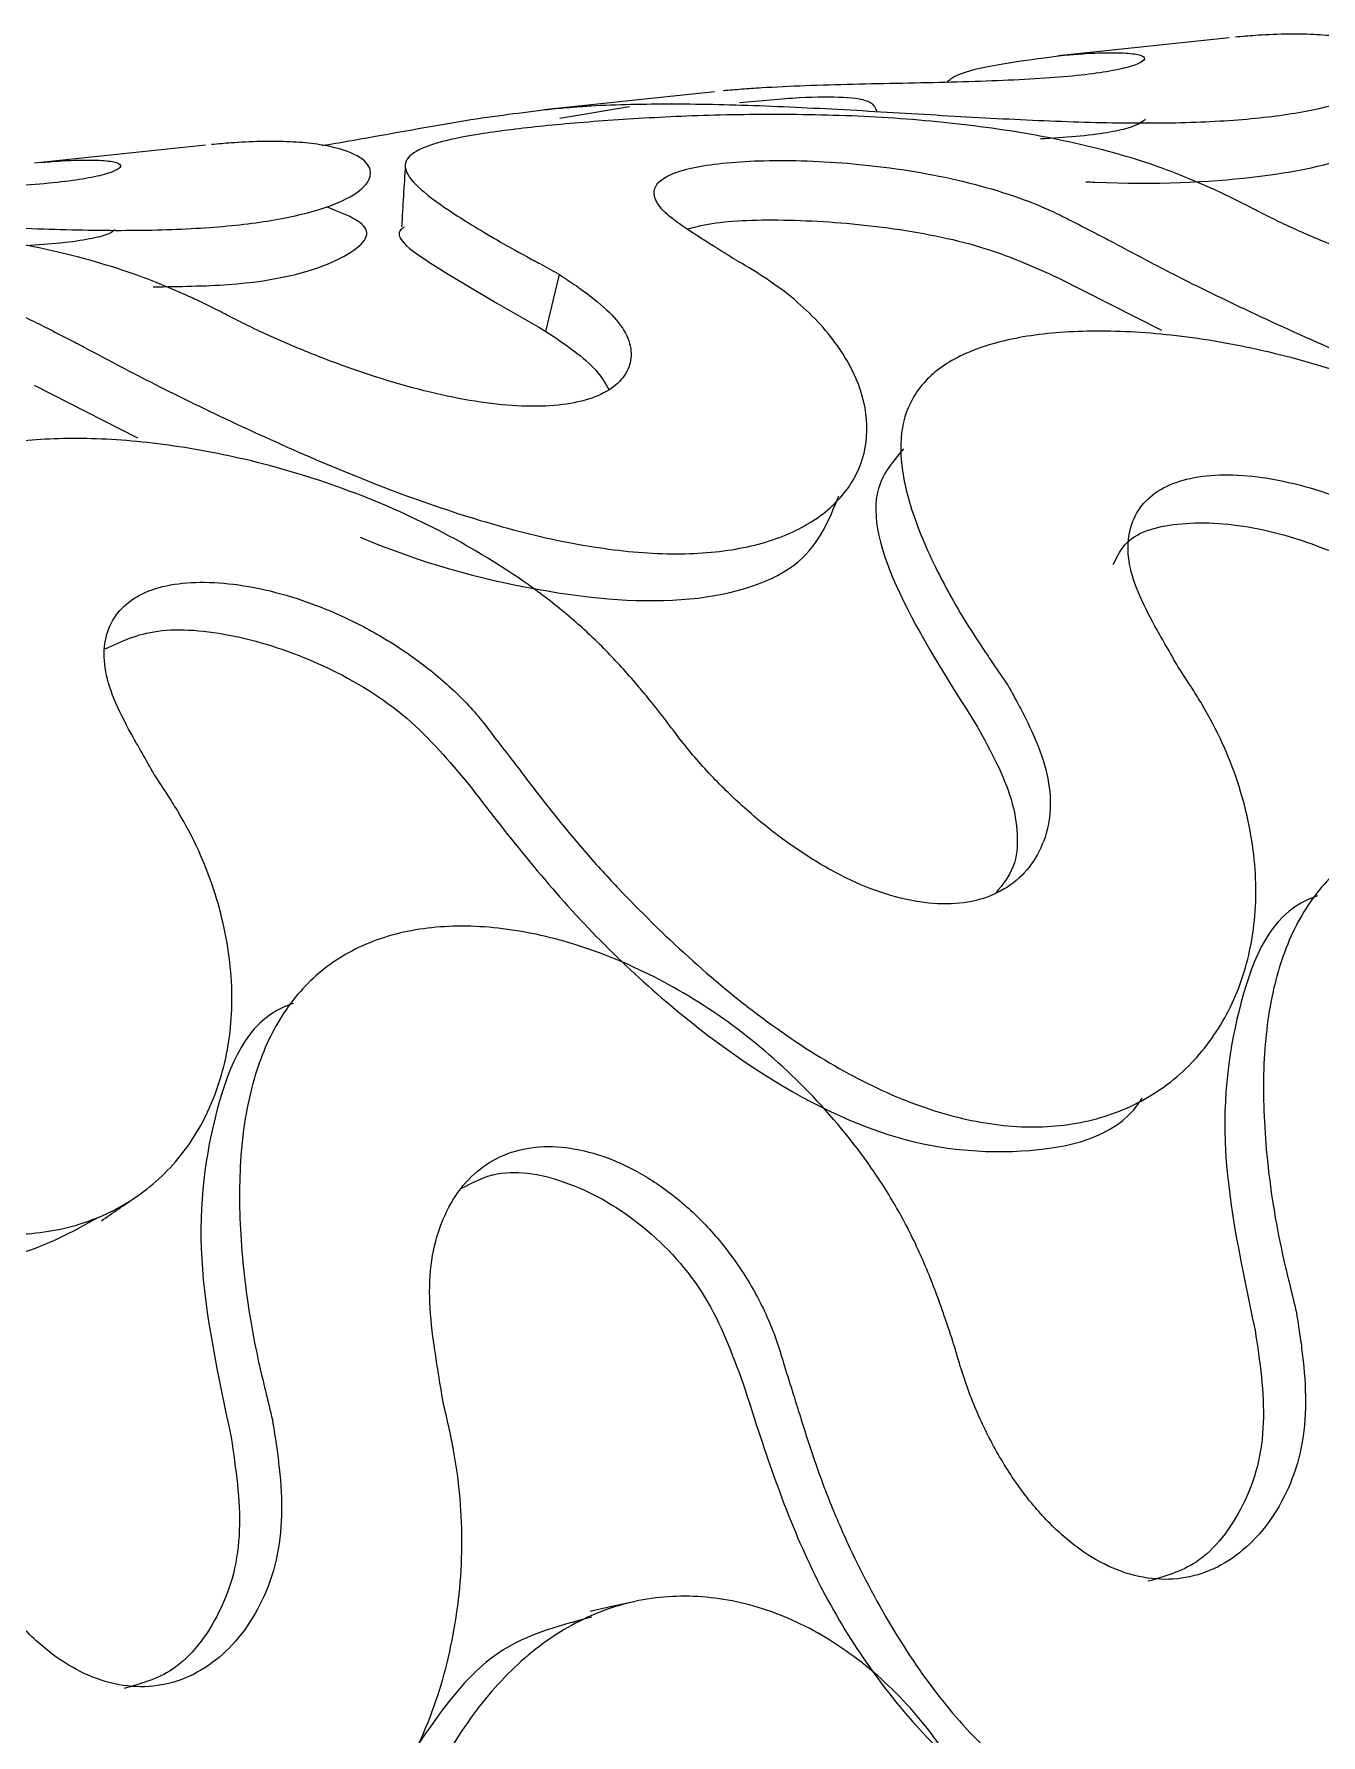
# Model space of a CAD drawing. Header units: millimetres. Extents: x -696 to 165, y -344 to 645.
# Drawn here: x -218.34 to -207.85, y 595.62 to 609.47 of the extents above; entities that cross this region are included whole.
import ezdxf

# ---------------------------------------------------------------- set-up
doc = ezdxf.new("R2010")
doc.units = ezdxf.units.MM

msp = doc.modelspace()

# ---------------------------------------------------------------- linework, layer by layer
at = {"color": 7, "linetype": 'Continuous', "lineweight": 15}
for p, q in [((-208.601, 609.442), (-209.992, 609.296)), ((-212.794, 609.002), (-214.184, 608.856)), ((-213.487, 608.88), (-214.052, 608.784)), ((-216.94, 608.567), (-218.331, 608.422))]:
    msp.add_line(p, q, dxfattribs=at)
at = {"color": 144, "linetype": 'Continuous', "lineweight": 0}
for p, q in [((-214.166, 607.05), (-214.056, 607.513)), ((-209.996, 607.487), (-209.154, 607.059)), ((-218.335, 606.613), (-217.493, 606.184))]:
    msp.add_line(p, q, dxfattribs=at)
at = {"color": 7, "linetype": 'Continuous', "lineweight": 15, "flags": 128}
msp.add_lwpolyline([(-213.45, 596.701), (-213.629, 596.661), (-213.807, 596.622)], dxfattribs=at)
at = {"color": 144, "linetype": 'Continuous', "lineweight": 0}
for points, knots in [([(-214.112, 608.864), (-214.051, 608.869), (-213.948, 608.878), (-213.739, 608.892), (-213.479, 608.902), (-213.134, 608.905), (-212.642, 608.899), (-211.993, 608.873), (-211.19, 608.825), (-210.394, 608.778), (-209.635, 608.747), (-208.94, 608.746), (-208.336, 608.784), (-207.847, 608.861), (-207.491, 608.972), (-207.283, 609.104), (-207.232, 609.24), (-207.339, 609.361), (-207.559, 609.432), (-207.803, 609.464), (-208.021, 609.475), (-208.223, 609.47), (-208.406, 609.46), (-208.498, 609.452), (-208.552, 609.447)], [0, 0, 0, 0, 0.01866, 0.031955, 0.063741, 0.095406, 0.127145, 0.190448, 0.253123, 0.315389, 0.377216, 0.438697, 0.5, 0.561304, 0.62279, 0.684608, 0.746879, 0.809341, 0.872758, 0.904994, 0.936399, 0.968174, 0.981425, 1, 1, 1, 1]), ([(-210.901, 609.081), (-210.886, 609.094), (-210.776, 609.195), (-210.33, 609.252), (-209.942, 609.301)], [0, 0, 0, 0, 0.13264, 1, 1, 1, 1]), ([(-209.77, 608.269), (-209.745, 608.268), (-209.213, 608.244), (-208.353, 608.287), (-207.478, 608.47), (-207.158, 608.763), (-207.463, 608.88), (-207.615, 608.939)], [0, 0, 0, 0, 0.0120602, 0.2595526, 0.5069896, 0.7542643, 1, 1, 1, 1]), ([(-222.451, 607.989), (-222.39, 607.995), (-222.287, 608.004), (-222.077, 608.017), (-221.818, 608.027), (-221.472, 608.03), (-220.981, 608.024), (-220.332, 607.998), (-219.529, 607.95), (-218.733, 607.903), (-217.973, 607.872), (-217.279, 607.872), (-216.675, 607.909), (-216.186, 607.987), (-215.83, 608.097), (-215.622, 608.23), (-215.571, 608.366), (-215.678, 608.486), (-215.898, 608.558), (-216.142, 608.59), (-216.359, 608.6), (-216.562, 608.596), (-216.744, 608.585), (-216.837, 608.577), (-216.891, 608.572)], [0, 0, 0, 0, 0.01866, 0.031955, 0.063741, 0.095406, 0.127145, 0.190448, 0.253123, 0.315389, 0.377216, 0.438697, 0.5, 0.561304, 0.62279, 0.684608, 0.746879, 0.809341, 0.872758, 0.904994, 0.936399, 0.968174, 0.981425, 1, 1, 1, 1]), ([(-209.887, 607.95), (-209.829, 607.921), (-209.729, 607.87), (-209.529, 607.766), (-209.284, 607.634), (-208.959, 607.465), (-208.498, 607.24), (-207.894, 606.96), (-207.149, 606.647), (-206.407, 606.388), (-205.692, 606.201), (-205.026, 606.106), (-204.432, 606.112), (-203.933, 606.221), (-203.548, 606.426), (-203.296, 606.714), (-203.19, 607.063), (-203.24, 607.447), (-203.415, 607.775), (-203.628, 608.026), (-203.825, 608.208), (-204.014, 608.344), (-204.187, 608.452), (-204.276, 608.503), (-204.328, 608.533)], [0, 0, 0, 0, 0.01866, 0.031955, 0.063741, 0.095406, 0.127145, 0.190448, 0.253123, 0.315389, 0.377216, 0.438697, 0.5, 0.561304, 0.62279, 0.684608, 0.746879, 0.809341, 0.872758, 0.904994, 0.936399, 0.968174, 0.981425, 1, 1, 1, 1]), ([(-218.281, 608.426), (-218.233, 608.431), (-218.15, 608.438), (-217.99, 608.446), (-217.815, 608.448), (-217.67, 608.433), (-217.619, 608.404), (-217.647, 608.368), (-217.752, 608.328), (-217.928, 608.291), (-218.172, 608.259), (-218.475, 608.234), (-218.823, 608.216), (-219.204, 608.205), (-219.603, 608.197), (-220.006, 608.189), (-220.396, 608.177), (-220.696, 608.163), (-220.912, 608.148), (-221.011, 608.139), (-221.061, 608.135)], [0, 0, 0, 0, 0.037586, 0.064255, 0.12723, 0.189295, 0.251986, 0.314945, 0.377155, 0.438811, 0.499758, 0.561114, 0.622703, 0.684321, 0.746812, 0.809827, 0.873255, 0.936776, 0.968416, 1, 1, 1, 1]), ([(-212.666, 607.659), (-212.713, 607.688), (-212.792, 607.739), (-212.945, 607.835), (-213.113, 607.944), (-213.252, 608.067), (-213.298, 608.172), (-213.267, 608.26), (-213.16, 608.331), (-212.983, 608.386), (-212.738, 608.423), (-212.436, 608.443), (-212.089, 608.444), (-211.71, 608.423), (-211.314, 608.379), (-210.915, 608.31), (-210.533, 608.214), (-210.24, 608.115), (-210.03, 608.024), (-209.934, 607.975), (-209.887, 607.95)], [0, 0, 0, 0, 0.037586, 0.064255, 0.12723, 0.189295, 0.251986, 0.314945, 0.377155, 0.438811, 0.499758, 0.561114, 0.622703, 0.684321, 0.746812, 0.809827, 0.873255, 0.936776, 0.968416, 1, 1, 1, 1]), ([(-205.717, 608.387), (-205.671, 608.357), (-205.592, 608.305), (-205.442, 608.196), (-205.28, 608.061), (-205.153, 607.887), (-205.121, 607.724), (-205.167, 607.576), (-205.285, 607.455), (-205.47, 607.366), (-205.718, 607.318), (-206.017, 607.31), (-206.356, 607.343), (-206.723, 607.413), (-207.106, 607.517), (-207.49, 607.645), (-207.861, 607.791), (-208.147, 607.918), (-208.354, 608.021), (-208.449, 608.071), (-208.497, 608.096)], [0, 0, 0, 0, 0.037586, 0.064255, 0.12723, 0.189295, 0.251986, 0.314945, 0.377155, 0.438811, 0.499758, 0.561114, 0.622703, 0.684321, 0.746812, 0.809827, 0.873255, 0.936776, 0.968416, 1, 1, 1, 1]), ([(-217.364, 607.413), (-217.152, 607.416), (-216.495, 607.426), (-215.832, 607.602), (-215.494, 607.887), (-215.801, 608.005), (-215.954, 608.064)], [0, 0, 0, 0, 0.137134, 0.42548, 0.713637, 1, 1, 1, 1]), ([(-216.836, 607.221), (-216.894, 607.25), (-216.994, 607.299), (-217.197, 607.391), (-217.449, 607.495), (-217.788, 607.607), (-218.271, 607.733), (-218.915, 607.847), (-219.716, 607.923), (-220.514, 607.948), (-221.276, 607.936), (-221.973, 607.899), (-222.577, 607.847), (-223.066, 607.784), (-223.42, 607.711), (-223.625, 607.622), (-223.675, 607.508), (-223.569, 607.359), (-223.354, 607.199), (-223.118, 607.047), (-222.908, 606.922), (-222.712, 606.813), (-222.536, 606.717), (-222.447, 606.667), (-222.395, 606.638)], [0, 0, 0, 0, 0.0186597, 0.0319549, 0.0637412, 0.0954062, 0.1271454, 0.1904484, 0.2531234, 0.3153892, 0.3772158, 0.4386966, 0.5000004, 0.5613035, 0.6227903, 0.6846084, 0.746879, 0.8093411, 0.8727575, 0.9049937, 0.9363988, 0.9681745, 0.9814248, 1, 1, 1, 1]), ([(-213.014, 607.885), (-212.943, 607.903), (-212.742, 607.955), (-212.151, 607.967), (-211.386, 607.909), (-210.596, 607.757), (-210.196, 607.577), (-209.996, 607.487)], [0, 0, 0, 0, 0.1208444, 0.3410452, 0.5613281, 0.7807822, 1, 1, 1, 1]), ([(-217.674, 607.878), (-217.696, 607.862), (-217.752, 607.823), (-218.058, 607.768), (-218.379, 607.749), (-218.479, 607.744)], [0, 0, 0, 0, 0.306977, 0.78579, 1, 1, 1, 1]), ([(-218.226, 607.076), (-218.168, 607.046), (-218.068, 606.996), (-217.868, 606.891), (-217.623, 606.759), (-217.297, 606.591), (-216.837, 606.365), (-216.233, 606.085), (-215.488, 605.773), (-214.746, 605.513), (-214.03, 605.327), (-213.365, 605.231), (-212.771, 605.237), (-212.272, 605.346), (-211.887, 605.552), (-211.634, 605.84), (-211.529, 606.188), (-211.579, 606.572), (-211.754, 606.9), (-211.967, 607.152), (-212.164, 607.333), (-212.353, 607.47), (-212.526, 607.577), (-212.615, 607.629), (-212.666, 607.659)], [0, 0, 0, 0, 0.01866, 0.031955, 0.063741, 0.095406, 0.127145, 0.190448, 0.253123, 0.315389, 0.377216, 0.438697, 0.5, 0.561304, 0.62279, 0.684608, 0.746879, 0.809341, 0.872758, 0.904994, 0.936399, 0.968174, 0.981425, 1, 1, 1, 1]), ([(-221.005, 606.784), (-221.052, 606.814), (-221.131, 606.865), (-221.284, 606.961), (-221.452, 607.07), (-221.591, 607.192), (-221.637, 607.297), (-221.606, 607.385), (-221.499, 607.457), (-221.322, 607.511), (-221.077, 607.549), (-220.775, 607.568), (-220.428, 607.569), (-220.049, 607.548), (-219.653, 607.504), (-219.254, 607.435), (-218.872, 607.34), (-218.578, 607.24), (-218.369, 607.149), (-218.273, 607.1), (-218.226, 607.076)], [0, 0, 0, 0, 0.0375864, 0.0642546, 0.1272298, 0.189295, 0.2519863, 0.3149454, 0.3771553, 0.4388113, 0.4997585, 0.5611137, 0.6227028, 0.6843215, 0.746812, 0.8098273, 0.8732547, 0.9367756, 0.9684164, 1, 1, 1, 1]), ([(-214.056, 607.513), (-214.01, 607.482), (-213.931, 607.43), (-213.781, 607.322), (-213.619, 607.186), (-213.492, 607.013), (-213.46, 606.849), (-213.505, 606.702), (-213.624, 606.58), (-213.809, 606.492), (-214.057, 606.443), (-214.356, 606.435), (-214.695, 606.468), (-215.062, 606.539), (-215.444, 606.642), (-215.829, 606.771), (-216.199, 606.916), (-216.486, 607.044), (-216.693, 607.146), (-216.788, 607.196), (-216.836, 607.221)], [0, 0, 0, 0, 0.037586, 0.064255, 0.12723, 0.189295, 0.251986, 0.314945, 0.377155, 0.438811, 0.499758, 0.561114, 0.622703, 0.684321, 0.746812, 0.809827, 0.873255, 0.936776, 0.968416, 1, 1, 1, 1]), ([(-214.166, 607.05), (-214.01, 606.945), (-213.782, 606.793), (-213.684, 606.629), (-213.653, 606.577)], [0, 0, 0, 0, 0.684875, 1, 1, 1, 1]), ([(-204.847, 604.752), (-204.893, 604.81), (-204.971, 604.908), (-205.131, 605.101), (-205.334, 605.328), (-205.617, 605.593), (-206.033, 605.917), (-206.604, 606.271), (-207.339, 606.607), (-208.089, 606.848), (-208.82, 606.999), (-209.5, 607.063), (-210.099, 607.045), (-210.593, 606.948), (-210.964, 606.774), (-211.2, 606.521), (-211.297, 606.191), (-211.258, 605.784), (-211.116, 605.382), (-210.948, 605.031), (-210.793, 604.754), (-210.647, 604.523), (-210.513, 604.327), (-210.446, 604.227), (-210.406, 604.169)], [0, 0, 0, 0, 0.01866, 0.031955, 0.063741, 0.095406, 0.127145, 0.190448, 0.253123, 0.315389, 0.377216, 0.438697, 0.5, 0.561304, 0.62279, 0.684608, 0.746879, 0.809341, 0.872758, 0.904994, 0.936399, 0.968174, 0.981425, 1, 1, 1, 1]), ([(-213.186, 603.877), (-213.232, 603.935), (-213.31, 604.034), (-213.47, 604.227), (-213.673, 604.453), (-213.956, 604.718), (-214.371, 605.043), (-214.943, 605.396), (-215.678, 605.732), (-216.428, 605.974), (-217.159, 606.124), (-217.839, 606.188), (-218.438, 606.17), (-218.932, 606.074), (-219.303, 605.899), (-219.539, 605.647), (-219.636, 605.317), (-219.597, 604.909), (-219.455, 604.508), (-219.287, 604.156), (-219.132, 603.879), (-218.985, 603.648), (-218.852, 603.452), (-218.785, 603.353), (-218.745, 603.294)], [0, 0, 0, 0, 0.01866, 0.031955, 0.063741, 0.095406, 0.127145, 0.190448, 0.253123, 0.315389, 0.377216, 0.438697, 0.5, 0.561304, 0.62279, 0.684608, 0.746879, 0.809341, 0.872758, 0.904994, 0.936399, 0.968174, 0.981425, 1, 1, 1, 1]), ([(-211.255, 606.093), (-211.338, 605.994), (-211.568, 605.723), (-211.363, 604.953), (-210.891, 604.206), (-210.654, 603.832)], [0, 0, 0, 0, 0.222686, 0.610793, 1, 1, 1, 1]), ([(-215.678, 605.374), (-215.673, 605.372), (-215.193, 605.166), (-214.2, 604.9), (-212.947, 604.803), (-212.028, 605.099), (-211.86, 605.515), (-211.781, 605.711)], [0, 0, 0, 0, 0.002279, 0.259127, 0.516216, 0.773247, 1, 1, 1, 1]), ([(-217.356, 603.44), (-217.389, 603.499), (-217.446, 603.6), (-217.558, 603.795), (-217.678, 604.023), (-217.765, 604.285), (-217.769, 604.513), (-217.705, 604.703), (-217.574, 604.851), (-217.383, 604.954), (-217.133, 605.007), (-216.836, 605.01), (-216.503, 604.963), (-216.148, 604.866), (-215.785, 604.719), (-215.43, 604.526), (-215.098, 604.292), (-214.854, 604.07), (-214.686, 603.879), (-214.613, 603.781), (-214.576, 603.732)], [0, 0, 0, 0, 0.037586, 0.064255, 0.12723, 0.189295, 0.251986, 0.314945, 0.377155, 0.438811, 0.499758, 0.561114, 0.622703, 0.684321, 0.746812, 0.809827, 0.873255, 0.936776, 0.968416, 1, 1, 1, 1]), ([(-217.757, 604.463), (-217.627, 604.524), (-217.363, 604.649), (-216.713, 604.598), (-215.998, 604.364), (-215.3, 603.954), (-214.982, 603.581), (-214.823, 603.395)], [0, 0, 0, 0, 0.1958421, 0.3972584, 0.5987497, 0.7994829, 1, 1, 1, 1]), ([(-214.576, 603.732), (-214.531, 603.673), (-214.453, 603.574), (-214.3, 603.371), (-214.111, 603.125), (-213.859, 602.819), (-213.497, 602.422), (-213.014, 601.947), (-212.405, 601.44), (-211.78, 601.028), (-211.155, 600.732), (-210.546, 600.572), (-209.972, 600.556), (-209.453, 600.687), (-209.011, 600.958), (-208.669, 601.355), (-208.447, 601.855), (-208.36, 602.434), (-208.413, 602.957), (-208.528, 603.381), (-208.652, 603.699), (-208.784, 603.95), (-208.911, 604.155), (-208.978, 604.256), (-209.017, 604.315)], [0, 0, 0, 0, 0.01866, 0.031955, 0.063741, 0.095406, 0.127145, 0.190448, 0.253123, 0.315389, 0.377216, 0.438697, 0.5, 0.561304, 0.62279, 0.684608, 0.746879, 0.809341, 0.872758, 0.904994, 0.936399, 0.968174, 0.981425, 1, 1, 1, 1]), ([(-210.406, 604.169), (-210.373, 604.11), (-210.317, 604.008), (-210.212, 603.804), (-210.106, 603.556), (-210.046, 603.257), (-210.073, 602.986), (-210.169, 602.754), (-210.327, 602.569), (-210.536, 602.442), (-210.792, 602.38), (-211.082, 602.386), (-211.397, 602.457), (-211.726, 602.59), (-212.057, 602.781), (-212.381, 603.016), (-212.685, 603.287), (-212.915, 603.53), (-213.077, 603.729), (-213.15, 603.828), (-213.186, 603.877)], [0, 0, 0, 0, 0.037586, 0.064255, 0.12723, 0.189295, 0.251986, 0.314945, 0.377155, 0.438811, 0.499758, 0.561114, 0.622703, 0.684321, 0.746812, 0.809827, 0.873255, 0.936776, 0.968416, 1, 1, 1, 1]), ([(-210.654, 603.832), (-210.545, 603.633), (-210.383, 603.336), (-210.317, 602.948), (-210.341, 602.672), (-210.446, 602.545), (-210.501, 602.478)], [0, 0, 0, 0, 0.395652, 0.591056, 0.788395, 1, 1, 1, 1]), ([(-214.823, 603.395), (-214.517, 602.998), (-213.906, 602.208), (-212.706, 601.145), (-211.45, 600.441), (-210.292, 600.308), (-209.518, 600.485), (-209.32, 600.79), (-209.31, 600.806)], [0, 0, 0, 0, 0.198725, 0.396184, 0.593851, 0.791703, 0.989511, 1, 1, 1, 1]), ([(-202.495, 599.64), (-202.52, 599.715), (-202.562, 599.844), (-202.651, 600.099), (-202.771, 600.403), (-202.953, 600.766), (-203.243, 601.223), (-203.672, 601.742), (-204.263, 602.264), (-204.902, 602.665), (-205.553, 602.939), (-206.185, 603.08), (-206.768, 603.089), (-207.278, 602.966), (-207.697, 602.713), (-208.013, 602.338), (-208.222, 601.848), (-208.326, 601.255), (-208.327, 600.688), (-208.285, 600.204), (-208.23, 599.828), (-208.167, 599.52), (-208.104, 599.262), (-208.073, 599.133), (-208.055, 599.057)], [0, 0, 0, 0, 0.01866, 0.031955, 0.063741, 0.095406, 0.127145, 0.190448, 0.253123, 0.315389, 0.377216, 0.438697, 0.5, 0.561304, 0.62279, 0.684608, 0.746879, 0.809341, 0.872758, 0.904994, 0.936399, 0.968174, 0.981425, 1, 1, 1, 1]), ([(-207.884, 602.451), (-207.911, 602.441), (-208.252, 602.315), (-208.547, 601.622), (-208.713, 600.418), (-208.498, 599.415), (-208.391, 598.913)], [0, 0, 0, 0, 0.027964, 0.351798, 0.67544, 1, 1, 1, 1]), ([(-210.834, 598.766), (-210.859, 598.841), (-210.901, 598.97), (-210.99, 599.225), (-211.11, 599.528), (-211.292, 599.892), (-211.582, 600.349), (-212.011, 600.867), (-212.602, 601.389), (-213.241, 601.79), (-213.892, 602.064), (-214.524, 602.206), (-215.107, 602.214), (-215.617, 602.091), (-216.036, 601.839), (-216.352, 601.463), (-216.561, 600.974), (-216.665, 600.381), (-216.666, 599.813), (-216.624, 599.329), (-216.569, 598.954), (-216.506, 598.646), (-216.443, 598.388), (-216.412, 598.258), (-216.394, 598.182)], [0, 0, 0, 0, 0.01866, 0.031955, 0.063741, 0.095406, 0.127145, 0.190448, 0.253123, 0.315389, 0.377216, 0.438697, 0.5, 0.561304, 0.62279, 0.684608, 0.746879, 0.809341, 0.872758, 0.904994, 0.936399, 0.968174, 0.981425, 1, 1, 1, 1]), ([(-216.223, 601.576), (-216.25, 601.566), (-216.591, 601.441), (-216.886, 600.748), (-217.051, 599.544), (-216.837, 598.541), (-216.73, 598.039)], [0, 0, 0, 0, 0.0279644, 0.3517976, 0.67544, 1, 1, 1, 1]), ([(-215.004, 598.328), (-215.016, 598.405), (-215.038, 598.535), (-215.079, 598.792), (-215.118, 599.094), (-215.113, 599.448), (-215.039, 599.756), (-214.911, 600.015), (-214.735, 600.216), (-214.515, 600.352), (-214.256, 600.416), (-213.969, 600.407), (-213.664, 600.328), (-213.355, 600.178), (-213.055, 599.962), (-212.778, 599.688), (-212.539, 599.364), (-212.378, 599.064), (-212.281, 598.812), (-212.243, 598.684), (-212.224, 598.62)], [0, 0, 0, 0, 0.037586, 0.064255, 0.12723, 0.189295, 0.251986, 0.314945, 0.377155, 0.438811, 0.499758, 0.561114, 0.622703, 0.684321, 0.746812, 0.809827, 0.873255, 0.936776, 0.968416, 1, 1, 1, 1]), ([(-214.855, 600.069), (-214.761, 600.118), (-214.515, 600.245), (-213.971, 600.142), (-213.365, 599.794), (-212.831, 599.212), (-212.65, 598.721), (-212.56, 598.476)], [0, 0, 0, 0, 0.133651, 0.3506442, 0.5677182, 0.7839755, 1, 1, 1, 1]), ([(-212.224, 598.62), (-212.2, 598.544), (-212.159, 598.415), (-212.079, 598.156), (-211.98, 597.844), (-211.838, 597.463), (-211.621, 596.975), (-211.312, 596.405), (-210.892, 595.809), (-210.424, 595.335), (-209.917, 595), (-209.382, 594.817), (-208.833, 594.794), (-208.289, 594.932), (-207.773, 595.225), (-207.313, 595.662), (-206.933, 596.225), (-206.659, 596.891), (-206.537, 597.511), (-206.506, 598.026), (-206.52, 598.419), (-206.563, 598.735), (-206.617, 598.997), (-206.647, 599.127), (-206.665, 599.203)], [0, 0, 0, 0, 0.01866, 0.031955, 0.063741, 0.095406, 0.127145, 0.190448, 0.253123, 0.315389, 0.377216, 0.438697, 0.5, 0.561304, 0.62279, 0.684608, 0.746879, 0.809341, 0.872758, 0.904994, 0.936399, 0.968174, 0.981425, 1, 1, 1, 1]), ([(-208.055, 599.057), (-208.043, 598.98), (-208.022, 598.849), (-207.99, 598.589), (-207.97, 598.278), (-208.013, 597.909), (-208.129, 597.582), (-208.299, 597.305), (-208.512, 597.089), (-208.757, 596.942), (-209.024, 596.875), (-209.303, 596.887), (-209.583, 596.977), (-209.856, 597.142), (-210.112, 597.377), (-210.347, 597.669), (-210.55, 598.009), (-210.69, 598.317), (-210.779, 598.573), (-210.816, 598.701), (-210.834, 598.766)], [0, 0, 0, 0, 0.037586, 0.064255, 0.12723, 0.189295, 0.251986, 0.314945, 0.377155, 0.438811, 0.499758, 0.561114, 0.622703, 0.684321, 0.746812, 0.809827, 0.873255, 0.936776, 0.968416, 1, 1, 1, 1]), ([(-208.391, 598.913), (-208.353, 598.659), (-208.297, 598.28), (-208.361, 597.798), (-208.522, 597.384), (-208.815, 596.997), (-209.126, 596.907), (-209.261, 596.868)], [0, 0, 0, 0, 0.267383, 0.3994374, 0.5327998, 0.7976323, 1, 1, 1, 1]), ([(-212.56, 598.476), (-212.398, 597.971), (-212.074, 596.964), (-211.264, 595.726), (-210.387, 594.956), (-209.766, 594.907), (-209.508, 594.887)], [0, 0, 0, 0, 0.270904, 0.540083, 0.809546, 1, 1, 1, 1]), ([(-216.394, 598.182), (-216.382, 598.106), (-216.361, 597.975), (-216.328, 597.714), (-216.309, 597.403), (-216.352, 597.034), (-216.468, 596.707), (-216.638, 596.43), (-216.851, 596.214), (-217.096, 596.068), (-217.363, 596), (-217.642, 596.012), (-217.922, 596.102), (-218.195, 596.267), (-218.451, 596.502), (-218.685, 596.795), (-218.889, 597.134), (-219.029, 597.443), (-219.118, 597.698), (-219.155, 597.827), (-219.173, 597.891)], [0, 0, 0, 0, 0.037586, 0.064255, 0.12723, 0.189295, 0.251986, 0.314945, 0.377155, 0.438811, 0.499758, 0.561114, 0.622703, 0.684321, 0.746812, 0.809827, 0.873255, 0.936776, 0.968416, 1, 1, 1, 1]), ([(-216.73, 598.039), (-216.692, 597.785), (-216.636, 597.405), (-216.7, 596.923), (-216.861, 596.509), (-217.153, 596.122), (-217.465, 596.032), (-217.6, 595.994)], [0, 0, 0, 0, 0.267383, 0.399437, 0.5328, 0.797632, 1, 1, 1, 1])]:
    msp.add_open_spline(points, degree=3, knots=knots, dxfattribs=at)
at = {"color": 7, "linetype": 'Continuous', "lineweight": 15}
for points, knots in [([(-209.942, 609.301), (-209.894, 609.305), (-209.811, 609.312), (-209.651, 609.321), (-209.476, 609.322), (-209.331, 609.308), (-209.28, 609.279), (-209.308, 609.242), (-209.413, 609.203), (-209.589, 609.165), (-209.833, 609.133), (-210.136, 609.108), (-210.484, 609.091), (-210.865, 609.079), (-211.264, 609.071), (-211.668, 609.063), (-212.057, 609.052), (-212.357, 609.037), (-212.573, 609.023), (-212.672, 609.014), (-212.722, 609.01)], [0, 0, 0, 0, 0.037586, 0.064255, 0.12723, 0.189295, 0.251986, 0.314945, 0.377155, 0.438811, 0.499758, 0.561114, 0.622703, 0.684321, 0.746812, 0.809827, 0.873255, 0.936776, 0.968416, 1, 1, 1, 1]), ([(-212.59, 608.914), (-212.419, 608.93), (-212.075, 608.962), (-211.725, 608.964), (-211.509, 608.932), (-211.483, 608.869), (-211.472, 608.841)], [0, 0, 0, 0, 0.262745, 0.526278, 0.791231, 1, 1, 1, 1]), ([(-215.988, 608.564), (-215.844, 608.589), (-215.443, 608.659), (-214.746, 608.788), (-214.323, 608.838), (-214.112, 608.864)], [0, 0, 0, 0, 0.217821, 0.608524, 1, 1, 1, 1]), ([(-208.497, 608.096), (-208.555, 608.125), (-208.655, 608.174), (-208.858, 608.266), (-209.11, 608.37), (-209.449, 608.482), (-209.932, 608.607), (-210.576, 608.721), (-211.377, 608.798), (-212.175, 608.823), (-212.937, 608.811), (-213.634, 608.773), (-214.239, 608.721), (-214.727, 608.659), (-215.081, 608.586), (-215.286, 608.496), (-215.336, 608.382), (-215.231, 608.234), (-215.016, 608.073), (-214.779, 607.922), (-214.569, 607.796), (-214.373, 607.687), (-214.197, 607.592), (-214.108, 607.542), (-214.056, 607.513)], [0, 0, 0, 0, 0.01866, 0.031955, 0.063741, 0.095406, 0.127145, 0.190448, 0.253123, 0.315389, 0.377216, 0.438697, 0.5, 0.561304, 0.62279, 0.684608, 0.746879, 0.809341, 0.872758, 0.904994, 0.936399, 0.968174, 0.981425, 1, 1, 1, 1]), ([(-209.284, 608.778), (-209.314, 608.754), (-209.375, 608.706), (-209.718, 608.643), (-210.04, 608.624), (-210.14, 608.618)], [0, 0, 0, 0, 0.406144, 0.816442, 1, 1, 1, 1]), ([(-215.312, 608.406), (-215.317, 608.321), (-215.327, 608.153), (-215.337, 607.985), (-215.342, 607.901)], [0, 0, 0, 0, 0.500047, 1, 1, 1, 1]), ([(-215.322, 607.899), (-215.329, 607.894), (-215.435, 607.823), (-215.092, 607.584), (-214.475, 607.228), (-214.166, 607.05)], [0, 0, 0, 0, 0.0339759, 0.5163042, 1, 1, 1, 1]), ([(-209.017, 604.315), (-209.05, 604.374), (-209.108, 604.474), (-209.219, 604.67), (-209.34, 604.897), (-209.427, 605.16), (-209.43, 605.387), (-209.366, 605.577), (-209.235, 605.726), (-209.044, 605.828), (-208.794, 605.882), (-208.497, 605.885), (-208.165, 605.838), (-207.809, 605.741), (-207.446, 605.593), (-207.091, 605.401), (-206.759, 605.167), (-206.515, 604.944), (-206.347, 604.754), (-206.274, 604.655), (-206.237, 604.606)], [0, 0, 0, 0, 0.037586, 0.064255, 0.12723, 0.189295, 0.251986, 0.314945, 0.377155, 0.438811, 0.499758, 0.561114, 0.622703, 0.684321, 0.746812, 0.809827, 0.873255, 0.936776, 0.968416, 1, 1, 1, 1]), ([(-209.546, 605.151), (-209.515, 605.217), (-209.428, 605.399), (-209.011, 605.511), (-208.379, 605.476), (-207.658, 605.238), (-206.961, 604.829), (-206.643, 604.456), (-206.484, 604.269)], [0, 0, 0, 0, 0.101868, 0.281673, 0.461592, 0.641577, 0.820885, 1, 1, 1, 1]), ([(-222.915, 602.857), (-222.87, 602.799), (-222.792, 602.699), (-222.639, 602.497), (-222.45, 602.25), (-222.198, 601.945), (-221.836, 601.547), (-221.353, 601.073), (-220.744, 600.565), (-220.119, 600.153), (-219.494, 599.858), (-218.885, 599.697), (-218.311, 599.681), (-217.792, 599.812), (-217.35, 600.083), (-217.008, 600.48), (-216.786, 600.981), (-216.699, 601.56), (-216.752, 602.083), (-216.867, 602.507), (-216.991, 602.825), (-217.123, 603.076), (-217.25, 603.281), (-217.317, 603.381), (-217.356, 603.44)], [0, 0, 0, 0, 0.01866, 0.031955, 0.063741, 0.095406, 0.127145, 0.190448, 0.253123, 0.315389, 0.377216, 0.438697, 0.5, 0.561304, 0.62279, 0.684608, 0.746879, 0.809341, 0.872758, 0.904994, 0.936399, 0.968174, 0.981425, 1, 1, 1, 1]), ([(-221.06, 600.352), (-221.052, 600.344), (-220.657, 599.995), (-219.794, 599.604), (-218.636, 599.378), (-218.071, 599.689), (-217.81, 599.833)], [0, 0, 0, 0, 0.007376, 0.353817, 0.700584, 1, 1, 1, 1]), ([(-217.787, 599.805), (-217.74, 599.837), (-217.645, 599.903), (-217.55, 599.968), (-217.502, 600)], [0, 0, 0, 0, 0.499995, 1, 1, 1, 1]), ([(-220.563, 597.745), (-220.539, 597.67), (-220.498, 597.54), (-220.418, 597.281), (-220.319, 596.969), (-220.177, 596.588), (-219.96, 596.1), (-219.651, 595.53), (-219.231, 594.935), (-218.763, 594.461), (-218.256, 594.125), (-217.721, 593.942), (-217.171, 593.919), (-216.628, 594.057), (-216.112, 594.35), (-215.652, 594.788), (-215.272, 595.35), (-214.998, 596.016), (-214.875, 596.636), (-214.845, 597.151), (-214.859, 597.544), (-214.902, 597.86), (-214.956, 598.122), (-214.986, 598.252), (-215.004, 598.328)], [0, 0, 0, 0, 0.01866, 0.031955, 0.063741, 0.095406, 0.127145, 0.190448, 0.253123, 0.315389, 0.377216, 0.438697, 0.5, 0.561304, 0.62279, 0.684608, 0.746879, 0.809341, 0.872758, 0.904994, 0.936399, 0.968174, 0.981425, 1, 1, 1, 1]), ([(-220.899, 597.601), (-220.737, 597.096), (-220.413, 596.089), (-219.603, 594.85), (-218.705, 594.068), (-218.06, 594.021), (-217.779, 594.001)], [0, 0, 0, 0, 0.266376, 0.5310562, 0.7960146, 1, 1, 1, 1]), ([(-210.246, 592.898), (-210.246, 592.976), (-210.245, 593.109), (-210.248, 593.376), (-210.266, 593.696), (-210.323, 594.085), (-210.455, 594.581), (-210.7, 595.157), (-211.099, 595.755), (-211.583, 596.227), (-212.121, 596.56), (-212.684, 596.74), (-213.244, 596.762), (-213.777, 596.625), (-214.265, 596.334), (-214.695, 595.9), (-215.058, 595.339), (-215.353, 594.671), (-215.54, 594.045), (-215.656, 593.522), (-215.726, 593.121), (-215.764, 592.796), (-215.787, 592.528), (-215.799, 592.393), (-215.806, 592.315)], [0, 0, 0, 0, 0.01866, 0.031955, 0.063741, 0.095406, 0.127145, 0.190448, 0.253123, 0.315389, 0.377216, 0.438697, 0.5, 0.561304, 0.62279, 0.684608, 0.746879, 0.809341, 0.872758, 0.904994, 0.936399, 0.968174, 0.981425, 1, 1, 1, 1]), ([(-213.792, 596.575), (-214.078, 596.501), (-214.659, 596.349), (-215.06, 595.757), (-215.264, 595.456)], [0, 0, 0, 0, 0.492384, 1, 1, 1, 1])]:
    msp.add_open_spline(points, degree=3, knots=knots, dxfattribs=at)

doc.saveas('drawing.dxf')
